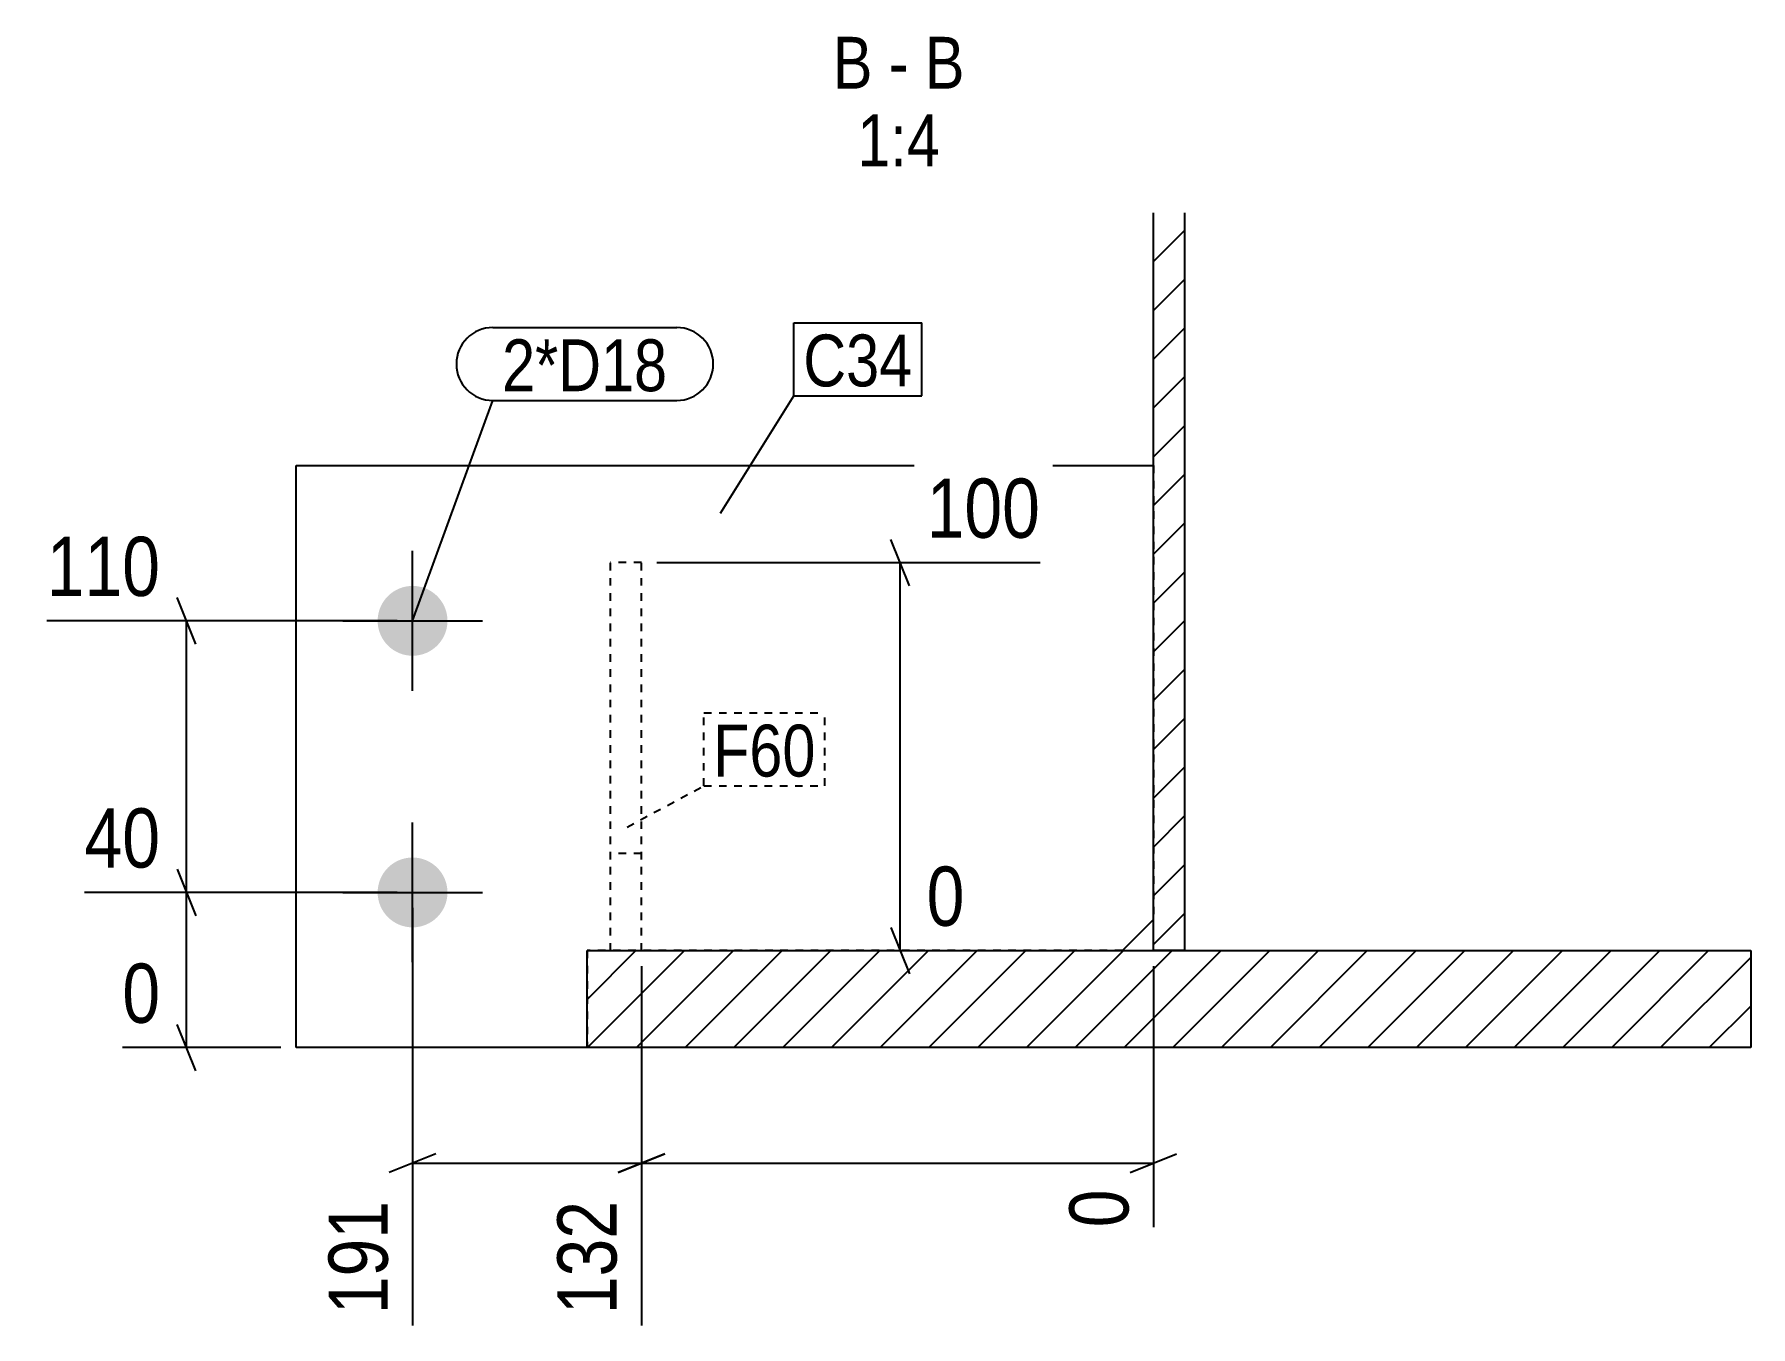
# Model space of a CAD drawing. Header units: millimetres. Extents: x 38 to 49293, y 16 to 3079.
# Drawn here: x 48850.7 to 49293.3, y 15.7 to 348.8 of the extents above; entities that cross this region are included whole.
import ezdxf

# ---------------------------------------------------------------- set-up
doc = ezdxf.new("R2010")
doc.units = ezdxf.units.MM
doc.linetypes.add('DXK_LINE_DOT2', pattern=[3.9198, 1.9599, -1.9599])
for name, color, linetype in [('MÅLSÆTNING', 7, 'Continuous'), ('STÅL', 7, 'Continuous'), ('TEKST', 7, 'Continuous')]:
    doc.layers.add(name, color=color, linetype=linetype)
doc.styles.add('Arial Narrow', font='ARIALN.TTF', dxfattribs={"height": 0.2})

msp = doc.modelspace()

# ---------------------------------------------------------------- hatches: boundary and pattern name
at = {"layer": 'STÅL', "linetype": 'Continuous'}
h = msp.add_hatch(dxfattribs=at)
h.set_pattern_fill('', scale=2.8, style=0, pattern_type=0)
h.set_pattern_definition([(45, (49139.26, 302.771), (-6.2862, 6.2862), [])])
h.paths.add_polyline_path([(49147.26, 302.77), (49139.26, 302.77), (49139.26, 112.62), (49147.26, 112.62)])
for points in [[(48948.26, 206.62, -1), (48948.26, 188.62, -1)], [(48948.26, 136.62, -1), (48948.26, 118.62, -1)]]:
    msp.add_hatch(color=96, dxfattribs=at).paths.add_polyline_path(points)
h = msp.add_hatch(dxfattribs=at)
h.set_pattern_fill('', scale=2.8, style=0, pattern_type=0)
h.set_pattern_definition([(45, (48993.26, 112.622), (-6.28618, 6.28618), [])])
h.paths.add_polyline_path([(49293.26, 112.62), (48993.26, 112.62), (48993.26, 87.62), (49293.26, 87.62)])

# ---------------------------------------------------------------- linework, layer by layer
at = {"layer": 'MÅLSÆTNING', "color": 7, "linetype": 'Continuous'}
for p, q in [((49076.41, 206.62), (49071.61, 218.62)), ((49011.26, 212.62), (49110.06, 212.62)), ((49074.01, 112.62), (49074.01, 212.62)), ((48892.39, 191.62), (48887.59, 203.62)), ((48944.26, 197.62), (48853.94, 197.62)), ((48889.99, 127.62), (48889.99, 197.62)), ((48887.59, 133.62), (48892.39, 121.62)), ((48887.59, 133.62), (48892.39, 121.62)), ((48944.26, 127.62), (48863.69, 127.62)), ((48944.26, 127.62), (48863.69, 127.62)), ((48889.99, 87.62), (48889.99, 127.62)), ((48948.26, 123.62), (48948.26, 16)), ((49071.61, 118.62), (49076.41, 106.62)), ((49011.26, 112.62), (49090.56, 112.62)), ((49007.26, 108.62), (49007.26, 16)), ((49007.26, 108.62), (49007.26, 16)), ((49139.26, 108.62), (49139.26, 41.33)), ((48892.39, 81.62), (48887.59, 93.62)), ((48914.26, 87.62), (48873.44, 87.62)), ((48954.26, 60.28), (48942.26, 55.48)), ((48948.26, 57.88), (49007.26, 57.88)), ((49001.26, 55.48), (49013.26, 60.28)), ((49013.26, 60.28), (49001.26, 55.48)), ((49007.26, 57.88), (49139.26, 57.88)), ((49133.26, 55.48), (49145.26, 60.28))]:
    msp.add_line(p, q, dxfattribs=at)
at = {"layer": 'STÅL', "color": 2, "linetype": 'Continuous'}
for p, q in [((49139.26, 112.62), (49139.26, 302.77)), ((49147.26, 302.77), (49147.26, 112.62)), ((48993.26, 112.62), (49293.26, 112.62)), ((48993.26, 87.62), (48993.26, 112.62)), ((49147.26, 112.62), (49139.26, 112.62)), ((49293.26, 112.62), (49293.26, 87.62)), ((49293.26, 87.62), (48993.26, 87.62))]:
    msp.add_line(p, q, dxfattribs=at)
at = {"layer": 'STÅL', "color": 4, "linetype": 'Continuous'}
for p, q in [((48918.26, 87.62), (48918.26, 237.62)), ((48918.26, 237.62), (49139.26, 237.62)), ((49139.26, 120.62), (49131.26, 112.62)), ((48993.26, 87.62), (48918.26, 87.62))]:
    msp.add_line(p, q, dxfattribs=at)
at = {"layer": 'STÅL', "color": 30, "linetype": 'DXK_LINE_DOT2'}
for p, q in [((49139.26, 237.62), (49139.26, 120.62)), ((49007.26, 212.62), (48999.26, 212.62)), ((48999.26, 112.62), (48999.26, 212.62)), ((49007.26, 112.62), (49007.26, 212.62)), ((49007.26, 137.62), (48999.26, 137.62)), ((48993.26, 112.62), (48993.26, 87.62)), ((49131.26, 112.62), (48993.26, 112.62)), ((48999.26, 112.62), (49007.26, 112.62))]:
    msp.add_line(p, q, dxfattribs=at)
at = {"layer": 'STÅL', "color": 96, "linetype": 'Continuous'}
for p, q in [((48948.26, 179.62), (48948.26, 215.62)), ((48930.26, 197.62), (48966.26, 197.62)), ((48948.26, 109.62), (48948.26, 145.62)), ((48930.26, 127.62), (48966.26, 127.62))]:
    msp.add_line(p, q, dxfattribs=at)
at = {"layer": 'TEKST', "color": 7, "linetype": 'Continuous'}
for p, q in [((49046.6, 274.44), (49079.53, 274.44)), ((49046.6, 255.64), (49046.6, 274.44)), ((49079.53, 255.64), (49079.53, 274.44)), ((48968.95, 273.2), (49016.38, 273.2)), ((48948.26, 197.62), (48968.95, 254.4)), ((48968.95, 254.4), (49016.38, 254.4)), ((49027.66, 225.35), (49046.6, 255.64)), ((49046.6, 255.64), (49079.53, 255.64))]:
    msp.add_line(p, q, dxfattribs=at)
at = {"layer": 'TEKST', "color": 7, "linetype": 'DXK_LINE_DOT2'}
for p, q in [((49023.35, 173.89), (49054.58, 173.89)), ((49023.35, 155.09), (49023.35, 173.89)), ((49054.58, 155.09), (49054.58, 173.89)), ((49003.59, 144.48), (49023.35, 155.09)), ((49023.35, 155.09), (49054.58, 155.09))]:
    msp.add_line(p, q, dxfattribs=at)
at = {"layer": 'TEKST', "color": 7, "linetype": 'Continuous'}
for centre, start, end in [((48968.95, 263.8), 90, 270), ((49016.38, 263.8), 270, 90)]:
    msp.add_arc(centre, 9.4, start, end, dxfattribs=at)

# ---------------------------------------------------------------- wipeouts: each hides what was drawn before it
at = {"color": 0, "linetype": 'Continuous'}
for points, layer in [([(48945.06, 51.36), (48922.66, 51.36), (48922.66, 15.71), (48945.06, 15.71)], 'MÅLSÆTNING'), ([(49004.06, 51.36), (48981.66, 51.36), (48981.66, 15.71), (49004.06, 15.71)], 'MÅLSÆTNING'), ([(49066.85, 334.77), (49066.85, 348.77), (49056.62, 348.77), (49056.62, 334.77)], 'TEKST'), ([(49076.15, 334.77), (49076.15, 348.77), (49071.05, 348.77), (49071.05, 334.77)], 'TEKST'), ([(49090.58, 334.77), (49090.58, 348.77), (49080.35, 348.77), (49080.35, 334.77)], 'TEKST'), ([(49084.26, 314.77), (49084.26, 328.77), (49062.94, 328.77), (49062.94, 314.77)], 'TEKST')]:
    msp.add_wipeout(points, dxfattribs=at).dxf.layer = layer
at = {"color": 0}
for points in [[(49013.98, 256.8), (49013.98, 270.8), (48971.35, 270.8), (48971.35, 256.8)], [(49077.13, 258.04), (49077.13, 272.04), (49049, 272.04), (49049, 258.04)], [(49052.18, 157.49), (49052.18, 171.49), (49025.75, 171.49), (49025.75, 157.49)]]:
    msp.add_wipeout(points, dxfattribs=at).dxf.layer = 'TEKST'

# ---------------------------------------------------------------- next in the draw order: texts
at = {"layer": 'MÅLSÆTNING', "color": 3, "linetype": 'Continuous', "style": 'Arial Narrow'}
for s, p in [('191', (48941.86, 18.91)), ('132', (49000.86, 18.91))]:
    msp.add_text(s, height=15.271, rotation=90.0002, dxfattribs=at).set_placement(p)
at = {"layer": 'TEKST', "color": 3, "linetype": 'Continuous', "style": 'Arial Narrow'}
for s, height, p in [('B', 13.36, (49056.62, 334.77)), ('B', 13.36, (49080.35, 334.77)), ('-', 13.36, (49071.05, 334.77)), ('1:4', 13.362, (49062.94, 314.77))]:
    msp.add_text(s, height=height, dxfattribs=at).set_placement(p)

# ---------------------------------------------------------------- next in the draw order: wipeouts: each hides what was drawn before it
at = {"color": 0, "linetype": 'Continuous'}
for points in [[(49113.26, 215.82), (49113.26, 238.22), (49077.61, 238.22), (49077.61, 215.82)], [(48886.39, 200.82), (48886.39, 223.22), (48850.74, 223.22), (48850.74, 200.82)], [(48886.39, 130.82), (48886.39, 153.22), (48860.49, 153.22), (48860.49, 130.82)], [(49093.76, 115.82), (49093.76, 138.22), (49077.61, 138.22), (49077.61, 115.82)], [(48886.39, 90.82), (48886.39, 113.22), (48870.24, 113.22), (48870.24, 90.82)], [(49136.06, 54.28), (49113.66, 54.28), (49113.66, 38.13), (49136.06, 38.13)]]:
    msp.add_wipeout(points, dxfattribs=at).dxf.layer = 'MÅLSÆTNING'
at = {"color": 0}
for points in [[(49013.98, 256.8), (49013.98, 270.8), (48971.35, 270.8), (48971.35, 256.8)], [(49077.13, 258.04), (49077.13, 272.04), (49049, 272.04), (49049, 258.04)], [(49052.18, 157.49), (49052.18, 171.49), (49025.75, 171.49), (49025.75, 157.49)]]:
    msp.add_wipeout(points, dxfattribs=at).dxf.layer = 'TEKST'

# ---------------------------------------------------------------- next in the draw order: texts
at = {"layer": 'MÅLSÆTNING', "color": 3, "linetype": 'Continuous', "style": 'Arial Narrow'}
for s, height, p in [('100', 15.271, (49080.81, 219.02)), ('110', 15.271, (48853.94, 204.02)), ('40', 15.271, (48863.69, 134.02)), ('0', 15.27, (49080.81, 119.02)), ('0', 15.27, (48873.44, 94.02))]:
    msp.add_text(s, height=height, dxfattribs=at).set_placement(p)
msp.add_text('0', height=15.27, rotation=90.0002, dxfattribs=at).set_placement((49132.86, 41.33))
at = {"layer": 'TEKST', "color": 3, "style": 'Arial Narrow'}
for s, p in [('2*D18', (48971.35, 256.8)), ('C34', (49049, 258.04)), ('F60', (49025.75, 157.49))]:
    msp.add_text(s, height=13.362, dxfattribs=at).set_placement(p)

doc.saveas('drawing.dxf')
